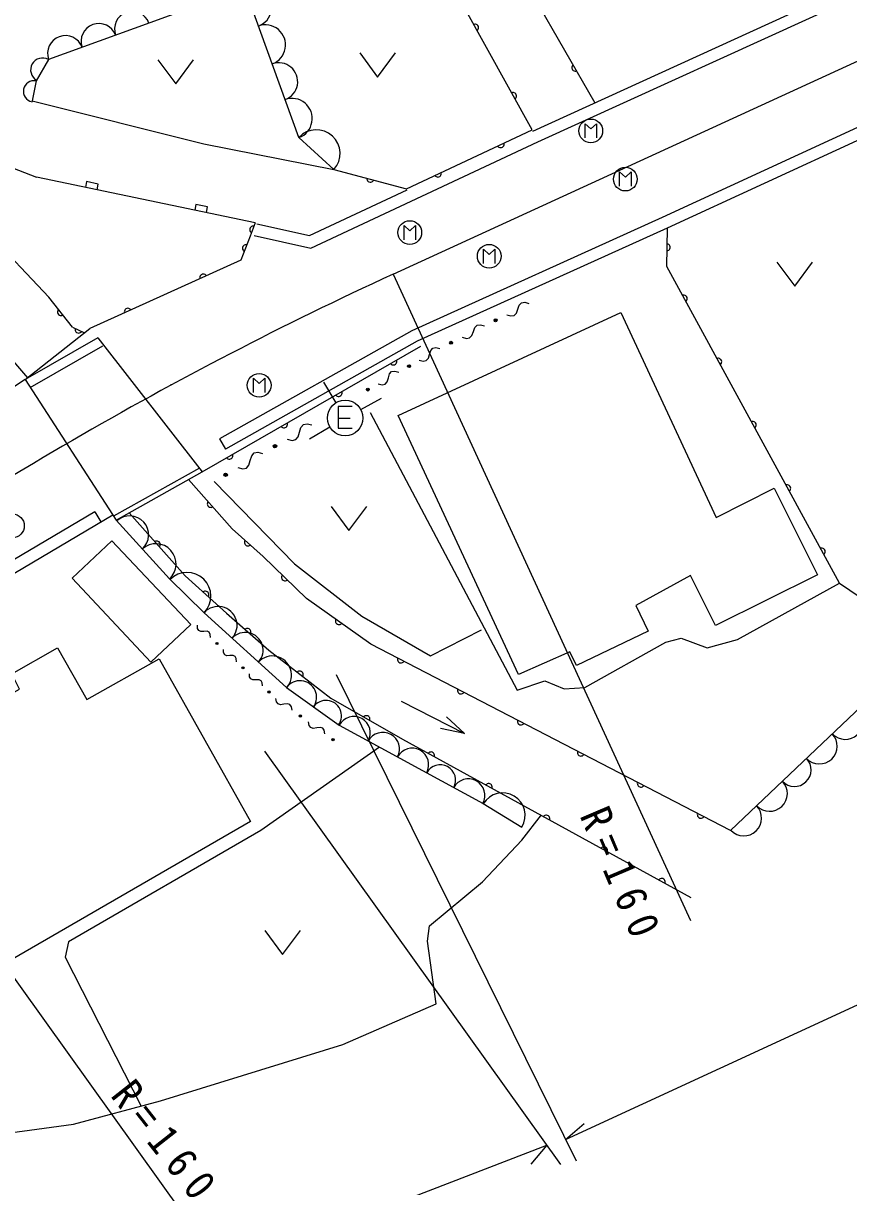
# Model space of a CAD drawing. Units: millimetres, scale not verified. Extents: x 40000 to 680000, y 20000 to 380000.
# Drawn here: x 113504 to 148305, y 240429 to 289488 of the extents above; entities that cross this region are included whole.
import ezdxf

# ---------------------------------------------------------------- set-up
doc = ezdxf.new("R2010")
doc.units = ezdxf.units.MM
doc.header["$LTSCALE"] = 1000
doc.layers.add('M-BGD', color=7, linetype='Continuous', lineweight=25)
doc.styles.add('ＭＳ ゴシック', font='')
doc.styles.get('ＭＳ ゴシック').set_extended_font_data('MS Gothic')

msp = doc.modelspace()

# ---------------------------------------------------------------- linework, layer by layer
at = {"layer": 'M-BGD'}
for p, q in [((129092, 278907), (173803, 299423)), ((132544, 294934), (137607, 286140)), ((130179, 293624), (114562, 287957)), ((134985, 284944), (154469, 293840)), ((135193, 284489), (154677, 293385)), ((125126, 284672), (122844, 290963)), ((114562, 287957), (114048, 287059)), ((114048, 287059), (113881, 286221)), ((126601, 283322), (125126, 284672)), ((172466, 283163), (143323, 255446)), ((123285, 281073), (114061, 282998)), ((140638, 279225), (140662, 280854)), ((147911, 265886), (140638, 279225)), ((129092, 278907), (129114, 278917)), ((129092, 278907), (141627, 251654)), ((136365, 242424), (211533, 277085)), ((113586, 274469), (116313, 276619)), ((116643, 276226), (113586, 274469)), ((115572, 276668), (116083, 276438)), ((116643, 276226), (121052, 270575)), ((129888, 276525), (121779, 271961)), ((116843, 275879), (113785, 274122)), ((121052, 270575), (130270, 275872)), ((130114, 276078), (122024, 271525)), ((113586, 274469), (103347, 267733)), ((113586, 274469), (117424, 268539)), ((126692, 273487), (126182, 274348)), ((127732, 273200), (128611, 273677)), ((126773, 272842), (127283, 272842)), ((134379, 262026), (129315, 272946)), ((126428, 272459), (125568, 271949)), ((121779, 271961), (122024, 271525)), ((117326, 268713), (120954, 270749)), ((117424, 268539), (121052, 270575)), ((122317, 268169), (120470, 270248)), ((116520, 268893), (116774, 268463)), ((120325, 266195), (117971, 268846)), ((104690, 261319), (117280, 268762)), ((119666, 266061), (117424, 268539)), ((122317, 268169), (123611, 266999)), ((121127, 264635), (119666, 266061)), ((120325, 266195), (122067, 264621)), ((141629, 266206), (139323, 264943)), ((139323, 264943), (139846, 263856)), ((121127, 264635), (124600, 261473)), ((102783, 263632), (120263, 239253)), ((136549, 262986), (134379, 262026)), ((126702, 262033), (136807, 241527)), ((124600, 261473), (126823, 259892)), ((129434, 260905), (132106, 259540)), ((126823, 259892), (132899, 256582)), ((136161, 241362), (123686, 258801)), ((132899, 256582), (134529, 255594)), ((123087, 255827), (112155, 249511)), ((136365, 242424), (137156, 243097)), ((102061, 229305), (135579, 242175)), ((135579, 242175), (134906, 241384))]:
    msp.add_line(p, q, dxfattribs=at)
for points in [[(193262, 305392), (189114, 303663), (185431, 302043), (140445, 281305), (129888, 276525)], [(185637, 301587), (140653, 280851), (130114, 276078)], [(126601, 283322), (129664, 282512), (134963, 284991), (130179, 293624)], [(132643, 289177), (132669, 289205), (132687, 289235), (132698, 289276), (132699, 289311), (132693, 289348), (132669, 289390), (132641, 289416), (132611, 289433), (132570, 289445), (132535, 289446), (132498, 289439)], [(127693, 288239), (128443, 287219), (129193, 288239)], [(119182, 287950), (119932, 286930), (120682, 287950)], [(136688, 287736), (136663, 287707), (136646, 287677), (136635, 287636), (136634, 287601), (136642, 287564), (136666, 287522), (136694, 287497), (136725, 287480), (136766, 287469), (136801, 287468), (136838, 287476)], [(134238, 286299), (134264, 286327), (134281, 286357), (134293, 286398), (134294, 286433), (134287, 286470), (134264, 286512), (134236, 286538), (134206, 286555), (134165, 286567), (134130, 286568), (134093, 286561)], [(113881, 286221), (121115, 284404), (126601, 283322)], [(105760, 285773), (111006, 284175), (114061, 282998)], [(137188, 284651), (137188, 285251), (137428, 285031), (137668, 285251), (137668, 284651)], [(123244, 280540), (125625, 280011), (135193, 284489)], [(133502, 284308), (133528, 284280), (133557, 284261), (133597, 284246), (133632, 284243), (133670, 284247), (133713, 284268), (133741, 284294), (133760, 284323), (133775, 284363), (133778, 284397), (133774, 284435)], [(130853, 283068), (130879, 283041), (130908, 283021), (130948, 283007), (130983, 283003), (131020, 283007), (131064, 283028), (131091, 283054), (131111, 283083), (131125, 283123), (131129, 283158), (131125, 283195)], [(138647, 282618), (138647, 283218), (138887, 282998), (139127, 283218), (139127, 282618)], [(116612, 282466), (116663, 282710), (116173, 282812), (116122, 282568)], [(127987, 282955), (127990, 282917), (127999, 282884), (128021, 282847), (128045, 282822), (128077, 282801), (128123, 282789), (128161, 282791), (128195, 282801), (128231, 282822), (128257, 282847), (128277, 282878)], [(103065, 282402), (105680, 281451), (107988, 280241), (109660, 279056), (110860, 277819), (113679, 274543)], [(123352, 281028), (125567, 280536), (129686, 282464)], [(121223, 281503), (121274, 281748), (120785, 281850), (120734, 281605)], [(115572, 276668), (114588, 277936), (111964, 280690)], [(123285, 281073), (123069, 280514), (122679, 279503), (116313, 276619)], [(123231, 280933), (123193, 280935), (123158, 280929), (123119, 280912), (123092, 280890), (123068, 280861), (123050, 280816), (123049, 280778), (123055, 280744), (123072, 280705), (123093, 280678), (123123, 280653)], [(129557, 280362), (129557, 280962), (129797, 280742), (130037, 280962), (130037, 280362)], [(122928, 280148), (122890, 280150), (122855, 280144), (122816, 280127), (122789, 280105), (122765, 280076), (122747, 280031), (122746, 279993), (122752, 279959), (122769, 279920), (122790, 279893), (122820, 279868)], [(140648, 279890), (140684, 279901), (140714, 279919), (140745, 279948), (140763, 279978), (140776, 280014), (140776, 280062), (140765, 280098), (140747, 280128), (140718, 280159), (140688, 280177), (140652, 280190)], [(132908, 279363), (132908, 279963), (133148, 279743), (133388, 279963), (133388, 279363)], [(145277, 279416), (146027, 278396), (146777, 279416)], [(121224, 278844), (121198, 278872), (121169, 278892), (121130, 278907), (121095, 278911), (121057, 278907), (121013, 278887), (120986, 278861), (120966, 278832), (120951, 278793), (120947, 278758), (120951, 278720)], [(133885, 277199), (134059, 277146), (134196, 277168), (134294, 277264), (134354, 277436), (134414, 277608), (134512, 277704), (134649, 277726), (134823, 277673)], [(141437, 277760), (141463, 277787), (141481, 277818), (141493, 277858), (141494, 277893), (141487, 277931), (141465, 277973), (141437, 277999), (141407, 278016), (141366, 278028), (141331, 278030), (141294, 278023)], [(147911, 265886), (149187, 265016), (149999, 264958), (151044, 265422), (164679, 277723)], [(114988, 277421), (114967, 277389), (114954, 277356), (114949, 277314), (114953, 277280), (114966, 277244), (114995, 277206), (115027, 277185), (115059, 277172), (115101, 277167), (115136, 277171), (115172, 277184)], [(118041, 277402), (118015, 277430), (117986, 277450), (117947, 277465), (117912, 277469), (117874, 277465), (117831, 277445), (117803, 277419), (117783, 277390), (117768, 277351), (117764, 277316), (117768, 277278)], [(129315, 272946), (138703, 277299), (142712, 268654)], [(132011, 276252), (132185, 276198), (132321, 276220), (132420, 276317), (132480, 276488), (132540, 276660), (132638, 276757), (132774, 276779), (132948, 276725)], [(115691, 276614), (115687, 276577), (115691, 276542), (115706, 276502), (115726, 276473), (115754, 276448), (115798, 276428), (115835, 276424), (115870, 276428), (115910, 276443), (115939, 276463), (115964, 276491)], [(130200, 275279), (130368, 275237), (130496, 275264), (130585, 275361), (130634, 275527), (130683, 275693), (130772, 275790), (130900, 275817), (131068, 275775)], [(128988, 275135), (129016, 275109), (129047, 275092), (129088, 275081), (129123, 275081), (129160, 275088), (129201, 275112), (129227, 275140), (129244, 275171), (129255, 275212), (129255, 275247), (129248, 275284)], [(142892, 275092), (142918, 275120), (142935, 275150), (142947, 275190), (142949, 275225), (142942, 275263), (142919, 275305), (142891, 275331), (142861, 275349), (142820, 275360), (142785, 275362), (142748, 275355)], [(128463, 274287), (128631, 274245), (128760, 274272), (128848, 274369), (128897, 274535), (128946, 274701), (129035, 274798), (129163, 274825), (129331, 274783)], [(123208, 273922), (123208, 274522), (123448, 274302), (123688, 274522), (123688, 273922)], [(126683, 273811), (126712, 273785), (126742, 273768), (126783, 273757), (126818, 273757), (126855, 273764), (126897, 273788), (126922, 273816), (126939, 273847), (126950, 273888), (126951, 273923), (126943, 273960)], [(127373, 273322), (126773, 273322), (126773, 272422), (127373, 272422)], [(128125, 273081), (134333, 261361), (135494, 261767), (136306, 261419), (137177, 261477), (140600, 263391), (141238, 263565), (142341, 263159), (143617, 263507), (147911, 265886)], [(124379, 272487), (124407, 272461), (124437, 272444), (124478, 272433), (124513, 272432), (124551, 272440), (124592, 272464), (124617, 272492), (124635, 272523), (124646, 272564), (124646, 272599), (124639, 272636)], [(124634, 271950), (124836, 271900), (124990, 271934), (125096, 272050), (125154, 272250), (125212, 272450), (125318, 272566), (125472, 272599), (125674, 272549)], [(144346, 272424), (144372, 272452), (144390, 272482), (144402, 272523), (144403, 272558), (144396, 272595), (144374, 272637), (144346, 272663), (144316, 272681), (144275, 272693), (144240, 272694), (144203, 272687)], [(122074, 271162), (122102, 271137), (122133, 271120), (122174, 271109), (122209, 271108), (122246, 271116), (122288, 271140), (122313, 271168), (122330, 271199), (122341, 271240), (122342, 271275), (122334, 271312)], [(122555, 270752), (122757, 270702), (122911, 270735), (123017, 270852), (123075, 271052), (123133, 271251), (123239, 271368), (123393, 271401), (123595, 271351)], [(121551, 270173), (124934, 266699), (127777, 264494), (130678, 262811), (132825, 263914)], [(142712, 268654), (145160, 269878), (146982, 266234)], [(145801, 269756), (145827, 269784), (145844, 269814), (145856, 269855), (145858, 269890), (145851, 269927), (145828, 269969), (145800, 269995), (145770, 270013), (145729, 270025), (145694, 270026), (145657, 270020)], [(116520, 268893), (104417, 261738), (96492, 256037)], [(121294, 269321), (121275, 269288), (121264, 269255), (121262, 269212), (121268, 269178), (121283, 269143), (121315, 269107), (121348, 269088), (121381, 269078), (121424, 269075), (121458, 269082), (121493, 269096)], [(126482, 269115), (127232, 268095), (127982, 269115)], [(119248, 267408), (119267, 267441), (119277, 267474), (119280, 267517), (119273, 267551), (119258, 267586), (119226, 267622), (119194, 267641), (119160, 267651), (119118, 267654), (119083, 267647), (119049, 267632)], [(122853, 267685), (122837, 267650), (122831, 267615), (122833, 267573), (122843, 267540), (122862, 267507), (122897, 267474), (122932, 267459), (122966, 267452), (123009, 267455), (123042, 267465), (123075, 267483)], [(143323, 255446), (128157, 263301), (125439, 265227), (123611, 266999)], [(147255, 267089), (147281, 267116), (147299, 267146), (147311, 267187), (147312, 267222), (147305, 267259), (147283, 267302), (147255, 267327), (147225, 267345), (147184, 267357), (147149, 267359), (147112, 267352)], [(124418, 266218), (124401, 266183), (124393, 266149), (124394, 266107), (124403, 266073), (124420, 266039), (124455, 266006), (124489, 265990), (124523, 265982), (124566, 265982), (124599, 265991), (124633, 266009)], [(146982, 266234), (142689, 264088), (141629, 266206)], [(121307, 265307), (121322, 265342), (121329, 265376), (121327, 265419), (121317, 265452), (121298, 265485), (121263, 265518), (121228, 265533), (121193, 265540), (121151, 265537), (121118, 265527), (121085, 265509)], [(122067, 264621), (123859, 263054), (126477, 261028), (129490, 259299), (141643, 252630)], [(121394, 263591), (121387, 263721), (121339, 263807), (121250, 263849), (121120, 263847), (120990, 263845), (120901, 263888), (120853, 263973), (120846, 264103)], [(123075, 263739), (123090, 263774), (123096, 263808), (123094, 263850), (123083, 263884), (123064, 263916), (123027, 263948), (122992, 263963), (122958, 263969), (122916, 263966), (122882, 263955), (122850, 263936)], [(126676, 264351), (126665, 264314), (126662, 264279), (126669, 264238), (126683, 264206), (126706, 264175), (126745, 264147), (126781, 264136), (126816, 264134), (126858, 264141), (126890, 264155), (126920, 264177)], [(139846, 263856), (136828, 262405), (136549, 262986)], [(112155, 249511), (107346, 258009), (113343, 261403), (113016, 262061), (114951, 263150)], [(114951, 263150), (116177, 260971), (119227, 262687), (123087, 255827)], [(122490, 262568), (122483, 262698), (122435, 262784), (122346, 262826), (122216, 262824), (122086, 262822), (121997, 262864), (121949, 262950), (121942, 263080)], [(129287, 262715), (129281, 262677), (129284, 262643), (129296, 262602), (129315, 262572), (129341, 262545), (129384, 262523), (129421, 262517), (129456, 262519), (129497, 262532), (129526, 262551), (129554, 262577)], [(123587, 261545), (123580, 261674), (123532, 261760), (123443, 261802), (123313, 261800), (123183, 261799), (123094, 261841), (123046, 261926), (123039, 262056)], [(125286, 261949), (125299, 261985), (125303, 262020), (125298, 262062), (125285, 262094), (125264, 262126), (125226, 262155), (125190, 262168), (125155, 262172), (125113, 262166), (125081, 262154), (125049, 262133)], [(124840, 260523), (124813, 260668), (124747, 260757), (124641, 260792), (124495, 260771), (124349, 260750), (124243, 260785), (124177, 260874), (124150, 261019)], [(131815, 261406), (131809, 261368), (131811, 261333), (131824, 261293), (131843, 261263), (131869, 261236), (131912, 261214), (131949, 261208), (131984, 261210), (132024, 261223), (132054, 261241), (132081, 261268)], [(126220, 259530), (126193, 259675), (126127, 259765), (126021, 259799), (125875, 259779), (125729, 259758), (125623, 259792), (125557, 259882), (125530, 260027)], [(128114, 260089), (128121, 260126), (128121, 260161), (128110, 260202), (128092, 260233), (128067, 260261), (128026, 260285), (127988, 260292), (127953, 260292), (127912, 260281), (127882, 260263), (127854, 260238)], [(131343, 260244), (132106, 259540), (131088, 259745)], [(134343, 260097), (134337, 260059), (134339, 260024), (134352, 259984), (134370, 259954), (134397, 259927), (134439, 259905), (134477, 259899), (134512, 259901), (134552, 259914), (134582, 259932), (134609, 259959)], [(128519, 258968), (123513, 255446), (115411, 250752), (115263, 250110), (118475, 243831)], [(130837, 258560), (130844, 258597), (130843, 258632), (130831, 258673), (130813, 258703), (130787, 258731), (130745, 258754), (130708, 258761), (130673, 258760), (130632, 258748), (130602, 258730), (130574, 258704)], [(136871, 258788), (136865, 258750), (136867, 258715), (136880, 258675), (136898, 258645), (136924, 258618), (136967, 258596), (137005, 258590), (137039, 258592), (137080, 258605), (137110, 258623), (137137, 258650)], [(133268, 257226), (133275, 257263), (133273, 257298), (133261, 257339), (133244, 257369), (133218, 257397), (133176, 257420), (133139, 257427), (133104, 257426), (133063, 257414), (133033, 257396), (133005, 257370)], [(139398, 257478), (139392, 257441), (139395, 257406), (139407, 257366), (139426, 257336), (139452, 257309), (139495, 257286), (139532, 257281), (139567, 257283), (139608, 257296), (139637, 257314), (139665, 257340)], [(98577, 234134), (104449, 234486), (105015, 235052), (105250, 236559), (104779, 239669), (105486, 240800), (111375, 242496), (115616, 243061), (119291, 244051), (126976, 246429), (130913, 248143), (130542, 250782), (130635, 251431), (132858, 253283), (134525, 255043), (135358, 256108)], [(135698, 255892), (135705, 255930), (135704, 255964), (135692, 256005), (135674, 256035), (135649, 256063), (135606, 256086), (135569, 256093), (135534, 256092), (135493, 256080), (135463, 256062), (135435, 256037)], [(141926, 256169), (141920, 256132), (141922, 256097), (141935, 256056), (141953, 256027), (141980, 255999), (142023, 255977), (142060, 255971), (142095, 255974), (142135, 255986), (142165, 256005), (142192, 256031)], [(138129, 254558), (138136, 254596), (138134, 254631), (138123, 254671), (138105, 254702), (138079, 254729), (138037, 254753), (138000, 254759), (137965, 254758), (137924, 254746), (137894, 254728), (137866, 254703)], [(140560, 253224), (140566, 253262), (140565, 253297), (140553, 253338), (140536, 253368), (140510, 253396), (140468, 253419), (140430, 253425), (140395, 253424), (140355, 253412), (140324, 253395), (140297, 253369)], [(123686, 251239), (124436, 250219), (125186, 251239)]]:
    msp.add_lwpolyline(points, dxfattribs=at)
msp.add_lwpolyline([(120564, 264131), (117235, 267670), (115558, 266092), (118887, 262553)], close=True, dxfattribs=at)
for centre, radius in [((137428, 284951), 500), ((138887, 282918), 500), ((129797, 280662), 500), ((133148, 279663), 500), ((133417, 276962), 63), ((133417, 276962), 42), ((133417, 276962), 21), ((133417, 276962), 2.1), ((131543, 276015), 63), ((131543, 276015), 42), ((131543, 276015), 21), ((131543, 276015), 2.1), ((129766, 275031), 60), ((129766, 275031), 40), ((129766, 275031), 20), ((129766, 275031), 2), ((123448, 274222), 500), ((128029, 274039), 60), ((128029, 274039), 40), ((128029, 274039), 20), ((128029, 274039), 2), ((127073, 272842), 750), ((124115, 271651), 72), ((124115, 271651), 48), ((124115, 271651), 24), ((124115, 271651), 2.4), ((122035, 270452), 72), ((122035, 270452), 48), ((122035, 270452), 24), ((122035, 270452), 2.4), ((113048, 268294), 500), ((121668, 263336), 45), ((121668, 263336), 30), ((121668, 263336), 15), ((121668, 263336), 1.5), ((122765, 262312), 45), ((122765, 262312), 30), ((122765, 262312), 15), ((122765, 262312), 1.5), ((123861, 261289), 45), ((123861, 261289), 30), ((123861, 261289), 15), ((123861, 261289), 1.5), ((125185, 260275), 51), ((125185, 260275), 34), ((125185, 260275), 17), ((125185, 260275), 1.7), ((126565, 259282), 51), ((126565, 259282), 34), ((126565, 259282), 17), ((126565, 259282), 1.7)]:
    msp.add_circle(centre, radius, dxfattribs=at)
for centre, radius, start, end in [((123131, 290171), 850, 289.9437, 109.9437), ((118099, 289241), 750, 19.9437, 199.9437), ((116689, 288729), 750, 19.9437, 199.9437), ((115279, 288218), 750, 19.9437, 199.9437), ((123711, 288573), 850, 289.9437, 109.9437), ((114313, 287523), 500, 60.2275, 240.2275), ((124274, 287022), 800, 289.9437, 109.9437), ((113960, 286617), 450, 78.7399, 258.7399), ((124837, 285471), 850, 289.9437, 109.9437), ((125863, 283997), 1000, 317.5194, 137.5194), ((195909, 133537), 159991, 114.68488, 125.59601), ((117989, 267915), 800, 312.1315, 132.1315), ((119096, 266691), 850, 312.1315, 132.1315), ((120411, 265333), 1000, 315.7012, 135.7012), ((121718, 264096), 800, 317.6796, 137.6796), ((122864, 263053), 750, 317.6796, 137.6796), ((124011, 262009), 800, 317.6796, 137.6796), ((125170, 261067), 700, 324.5829, 144.5829), ((126270, 260285), 650, 324.5829, 144.5829), ((148156, 260042), 750, 223.5643, 43.5643), ((127437, 259557), 700, 331.4222, 151.4222), ((128667, 258887), 700, 331.4222, 151.4222), ((147069, 259008), 750, 223.5643, 43.5643), ((129896, 258218), 700, 331.4222, 151.4222), ((131082, 257572), 650, 331.4222, 151.4222), ((146018, 258009), 700, 223.5643, 43.5643), ((132267, 256926), 700, 331.4222, 151.4222), ((144967, 257009), 750, 223.5643, 43.5643), ((133712, 256089), 950, 328.7816, 148.7816), ((143880, 255976), 750, 223.5643, 43.5643)]:
    msp.add_arc(centre, radius, start, end, dxfattribs=at)
msp.add_open_spline([(119693, 274225), (119705, 274231), (119716, 274237), (119728, 274244), (119738, 274249), (119748, 274254), (119758, 274260)], degree=3, knots=[0, 0, 0, 0, 1, 1, 1, 2, 2, 2, 2], dxfattribs=at)

# ---------------------------------------------------------------- texts
at = {"layer": 'M-BGD', "char_height": 1320, "attachment_point": 7, "style": 'ＭＳ ゴシック'}
for insert, rotation in [((136926, 256077), 293.1), ((117129, 244254), 308.2)]:
    msp.add_mtext('\\T1.52;\\W0.9;R=160', dxfattribs=dict(at, insert=insert, rotation=rotation))

doc.saveas('drawing.dxf')
